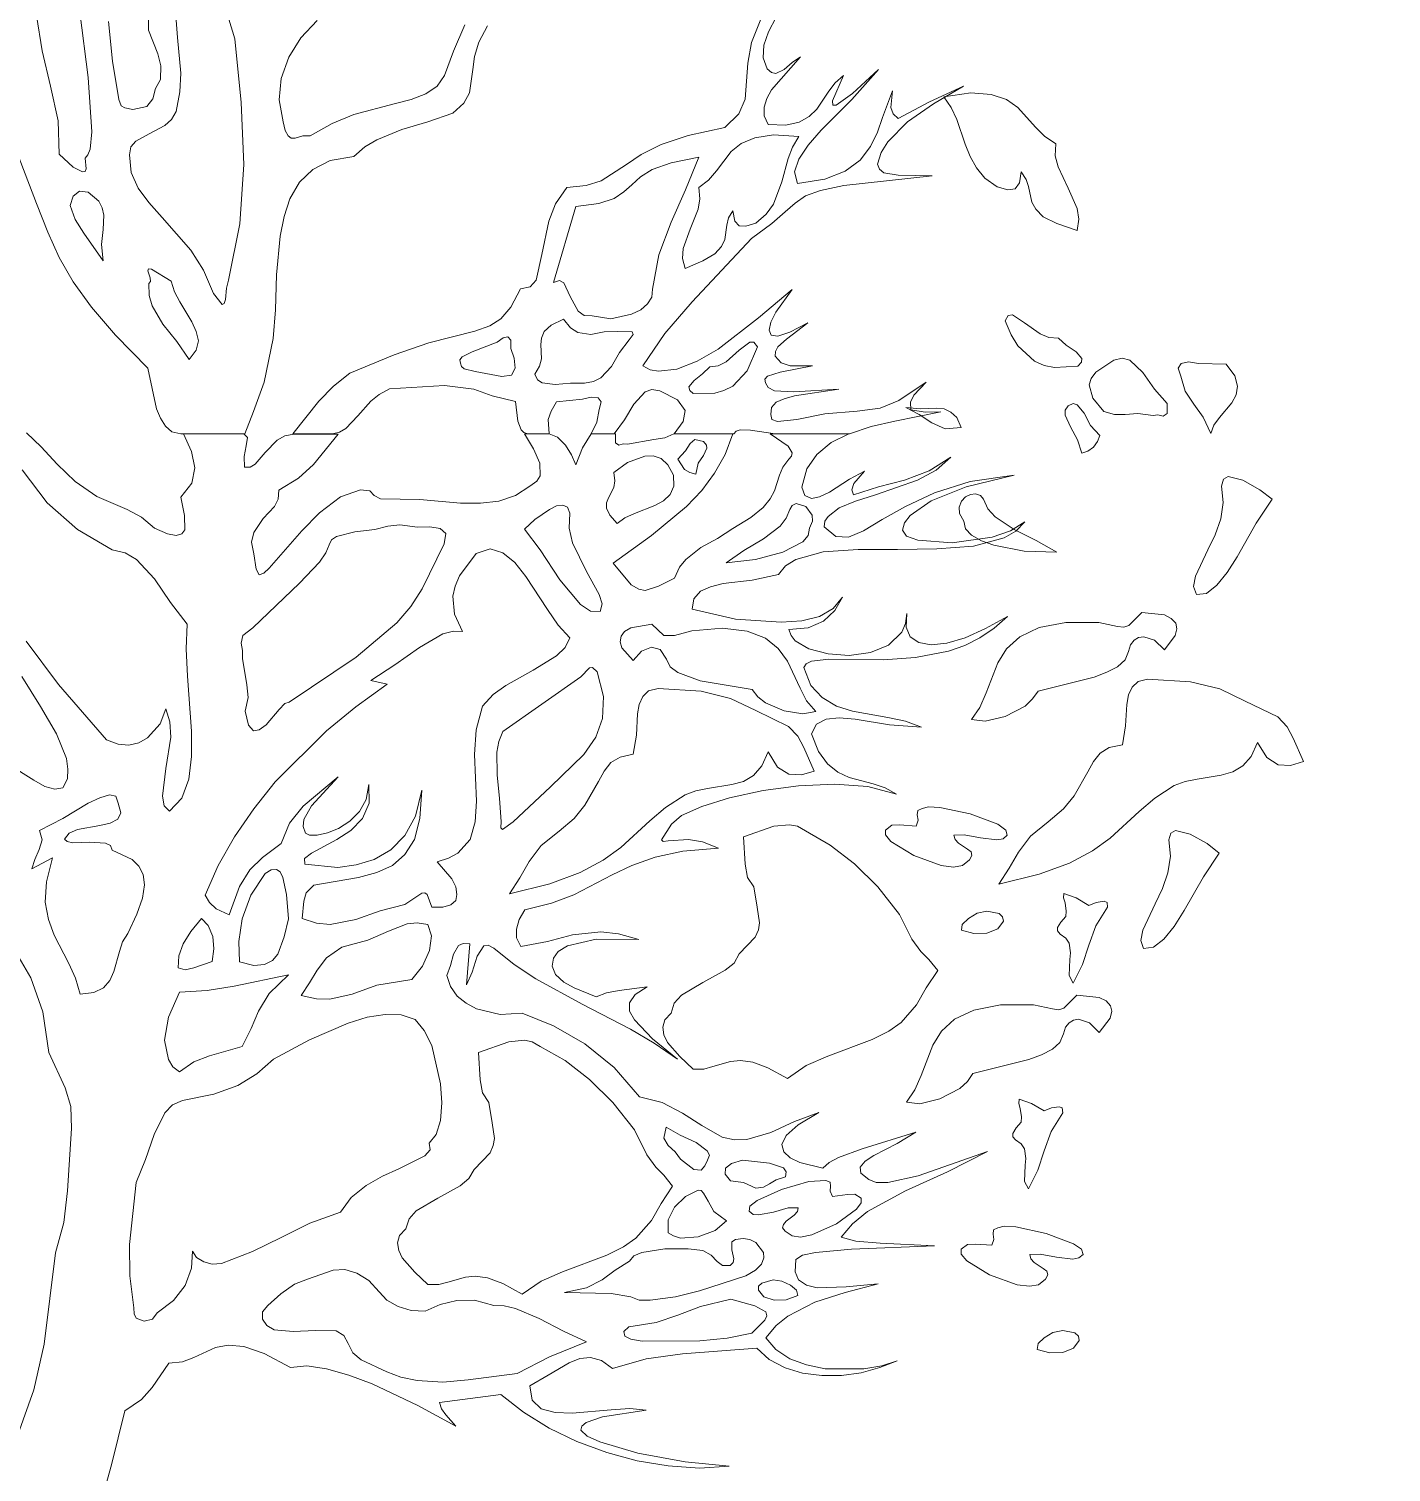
# Model space of a CAD drawing. Header units: inches. Extents: x -340059099 to 1458168, y 1119167 to 1294232938.
# Drawn here: x 469070.2 to 469243, y 2616944 to 2617127.1 of the extents above; entities that cross this region are included whole.
import ezdxf

# ---------------------------------------------------------------- set-up
doc = ezdxf.new("R2010")
doc.units = ezdxf.units.IN
doc.header["$MEASUREMENT"] = 0
doc.layers.add('Text', color=7, linetype='Continuous')
doc.layers.add('TREE', color=3, linetype='Continuous', lineweight=15)

# ---------------------------------------------------------------- blocks, each defined once
blk = doc.blocks.new('tree2')
at = {"layer": 'TREE'}
for points in [[(5207.9229, 5947.7084), (5207.9396, 5947.714), (5207.958, 5947.7183), (5207.9935, 5947.7254), (5207.9814, 5947.7251), (5207.9704, 5947.7269), (5207.9701, 5947.7328), (5207.9725, 5947.7383), (5207.9821, 5947.7485), (5207.9611, 5947.7343), (5207.9467, 5947.7282), (5207.9288, 5947.726), (5207.9039, 5947.7238), (5207.8823, 5947.7195), (5207.8672, 5947.718), (5207.8629, 5947.7195), (5207.862, 5947.7235), (5207.8626, 5947.7288), (5207.8663, 5947.7328), (5207.8724, 5947.7355), (5207.8805, 5947.7377), (5207.9146, 5947.7429), (5207.8798, 5947.7408), (5207.865, 5947.7417), (5207.8601, 5947.7442), (5207.858, 5947.7479), (5207.8574, 5947.7506), (5207.8595, 5947.7531), (5207.8694, 5947.7562), (5207.8943, 5947.7611), (5207.8771, 5947.7611), (5207.87, 5947.7633), (5207.8654, 5947.7685), (5207.8657, 5947.7722), (5207.8675, 5947.7756), (5207.8743, 5947.7817), (5207.8906, 5947.7941), (5207.8768, 5947.787), (5207.8675, 5947.7839), (5207.8623, 5947.7848), (5207.8607, 5947.7885), (5207.862, 5947.7947), (5207.866, 5947.8024), (5207.8786, 5947.8199), (5207.8527, 5947.7981), (5207.8213, 5947.774), (5207.8053, 5947.7645), (5207.7896, 5947.7583), (5207.7754, 5947.7568), (5207.769, 5947.758), (5207.7631, 5947.7611), (5207.7801, 5947.7861), (5207.8013, 5947.8104), (5207.8472, 5947.8593), (5207.8629, 5947.871), (5207.8731, 5947.88), (5207.8808, 5947.8867), (5207.8888, 5947.8923), (5207.9005, 5947.8966), (5207.9186, 5947.9003), (5207.9867, 5947.9077), (5207.9605, 5947.9083), (5207.9494, 5947.9101), (5207.946, 5947.9129), (5207.9445, 5947.9169), (5207.9473, 5947.9259), (5207.9525, 5947.9342), (5207.9676, 5947.9496), (5207.9879, 5947.9634), (5208.011, 5947.977), (5207.9848, 5947.965), (5207.9605, 5947.952), (5207.9565, 5947.9557), (5207.9547, 5947.9606), (5207.9562, 5947.9736), (5207.9485, 5947.953), (5207.9445, 5947.9416), (5207.939, 5947.9305), (5207.931, 5947.92), (5207.9196, 5947.9114), (5207.9039, 5947.9052), (5207.8826, 5947.9018), (5207.8805, 5947.9108), (5207.8838, 5947.9206), (5207.8909, 5947.9314), (5207.9011, 5947.9431), (5207.9248, 5947.9668), (5207.9454, 5947.9899), (5207.9251, 5947.9714), (5207.9125, 5947.9625), (5207.91, 5947.9625), (5207.9097, 5947.9659), (5207.9183, 5947.9853), (5207.9119, 5947.9797), (5207.9069, 5947.9733), (5207.8977, 5947.9594), (5207.8918, 5947.9536), (5207.8841, 5947.9493), (5207.8737, 5947.9471), (5207.8601, 5947.9474), (5207.857, 5947.9542), (5207.857, 5947.961), (5207.8589, 5947.9677), (5207.8626, 5947.9742), (5207.8851, 5947.9998), (5207.8786, 5947.9954), (5207.8724, 5947.9899), (5207.866, 5947.9868), (5207.8626, 5947.9877), (5207.8592, 5947.9905), (5207.8561, 5947.9991), (5207.8567, 5948.0087), (5207.8604, 5948.0192), (5207.8663, 5948.0305)], [(5207.2726, 5947.9443), (5207.2948, 5947.8864), (5207.3034, 5947.8643), (5207.3123, 5947.8446), (5207.3231, 5947.8258), (5207.3372, 5947.8064), (5207.3557, 5947.7848), (5207.3807, 5947.7593), (5207.3874, 5947.7278), (5207.3905, 5947.7205), (5207.3945, 5947.7143), (5207.3994, 5947.71), (5207.4062, 5947.7084), (5207.4558, 5947.7084), (5207.4623, 5947.7257), (5207.4706, 5947.7485), (5207.4777, 5947.782), (5207.4795, 5947.8042), (5207.4801, 5947.8313), (5207.4829, 5947.8612), (5207.486, 5947.8763), (5207.4906, 5947.8901), (5207.498, 5947.9028), (5207.5082, 5947.9126), (5207.5217, 5947.9197), (5207.5399, 5947.9228), (5207.5485, 5947.9302), (5207.5577, 5947.9357), (5207.5771, 5947.9437), (5207.5971, 5947.9496), (5207.6165, 5947.9563), (5207.6249, 5947.964), (5207.6292, 5947.972), (5207.6319, 5947.9899), (5207.6332, 5948.0001), (5207.6366, 5948.0111), (5207.6433, 5948.0238)], [(5207.8543, 5948.029), (5207.8472, 5948.0108), (5207.8444, 5947.9948), (5207.8423, 5947.9671), (5207.8373, 5947.9557), (5207.8266, 5947.9453), (5207.7982, 5947.9391), (5207.7773, 5947.932), (5207.7619, 5947.9243), (5207.7505, 5947.9166), (5207.7311, 5947.904), (5207.7194, 5947.9003), (5207.7046, 5947.8988), (5207.6957, 5947.8861), (5207.6905, 5947.8729), (5207.6852, 5947.847), (5207.6809, 5947.8273), (5207.6763, 5947.8221), (5207.6686, 5947.8205), (5207.6612, 5947.8064), (5207.6535, 5947.7974), (5207.6449, 5947.7919), (5207.6335, 5947.7879), (5207.5978, 5947.7787), (5207.571, 5947.7694), (5207.5368, 5947.7553), (5207.5242, 5947.7454), (5207.5128, 5947.7337), (5207.4928, 5947.7084), (5207.5235, 5947.7084), (5207.5288, 5947.7097), (5207.5337, 5947.7125), (5207.5429, 5947.7223), (5207.5531, 5947.7337), (5207.5596, 5947.7389), (5207.5676, 5947.7433), (5207.6101, 5947.7457), (5207.6326, 5947.7429), (5207.6467, 5947.7377), (5207.6649, 5947.7334), (5207.6667, 5947.7183), (5207.6692, 5947.7115), (5207.6714, 5947.7094), (5207.6744, 5947.7084), (5207.6908, 5947.7084), (5207.6901, 5947.7195), (5207.6923, 5947.726), (5207.6966, 5947.7331), (5207.7166, 5947.7352), (5207.7234, 5947.7368), (5207.7286, 5947.7362), (5207.7311, 5947.7331), (5207.7296, 5947.7272), (5207.7277, 5947.7174), (5207.7234, 5947.7084), (5207.741, 5947.7084), (5207.749, 5947.7192), (5207.7563, 5947.7315), (5207.765, 5947.7408), (5207.7702, 5947.7426), (5207.7764, 5947.7417), (5207.7899, 5947.7346), (5207.7958, 5947.7266), (5207.7945, 5947.718), (5207.7875, 5947.7084), (5207.8336, 5947.7084), (5207.8352, 5947.7106), (5207.8383, 5947.7115), (5207.8463, 5947.7112), (5207.8654, 5947.7084), (5207.9229, 5947.7084)], [(5207.3905, 5947.9822), (5207.3868, 5947.9754), (5207.3847, 5947.9674), (5207.38, 5947.9613), (5207.3693, 5947.9591), (5207.3631, 5947.9603), (5207.3603, 5947.9619), (5207.3585, 5947.9668), (5207.3536, 5947.9964), (5207.3505, 5948.0272)], [(5207.3816, 5948.1029), (5207.3813, 5948.0204), (5207.3884, 5948.0022), (5207.3908, 5947.9927), (5207.3905, 5947.9822)], [(5207.4854, 5947.9496), (5207.4823, 5947.9665), (5207.4838, 5947.9831), (5207.4897, 5947.9995), (5207.4989, 5948.0145), (5207.5115, 5948.0278)], [(5207.6258, 5948.0244), (5207.6169, 5948.0041), (5207.6101, 5947.9853), (5207.6042, 5947.977), (5207.5956, 5947.9711), (5207.5842, 5947.9668), (5207.571, 5947.9634), (5207.5399, 5947.9551), (5207.5232, 5947.9483), (5207.5063, 5947.9388), (5207.5005, 5947.9388), (5207.4946, 5947.9369), (5207.4915, 5947.9369), (5207.4891, 5947.9388), (5207.4869, 5947.9428), (5207.4854, 5947.9496)], [(5207.3123, 5947.9246), (5207.3114, 5947.9502), (5207.3055, 5947.977), (5207.2991, 5948.0044), (5207.2948, 5948.0318)], [(5207.3283, 5948.0342), (5207.3348, 5947.9837), (5207.3376, 5947.9419), (5207.3363, 5947.9283), (5207.3345, 5947.924), (5207.3323, 5947.9215), (5207.3332, 5947.9132), (5207.3323, 5947.9111), (5207.3302, 5947.9108), (5207.3231, 5947.9145), (5207.3123, 5947.9246)], [(5207.3665, 5947.924), (5207.3677, 5947.9302), (5207.3714, 5947.9345), (5207.3819, 5947.9403), (5207.3939, 5947.9468), (5207.3991, 5947.9514), (5207.4028, 5947.9576), (5207.4056, 5947.9727), (5207.4062, 5947.9871), (5207.4038, 5948.0148), (5207.4028, 5948.0281)], [(5207.4386, 5948.0444), (5207.4481, 5948.0136), (5207.453, 5947.9646), (5207.4549, 5947.9166), (5207.4518, 5947.8707), (5207.4432, 5947.8273), (5207.4416, 5947.8211), (5207.4407, 5947.8122), (5207.4398, 5947.8091), (5207.4383, 5947.8085), (5207.4315, 5947.8168), (5207.4238, 5947.835), (5207.4139, 5947.8504), (5207.3918, 5947.8757), (5207.3816, 5947.8871), (5207.3733, 5947.8984), (5207.368, 5947.9105), (5207.3665, 5947.924)], [(5208.0988, 5947.8657), (5208.0831, 5947.871), (5208.0726, 5947.8762), (5208.0668, 5947.882), (5208.0637, 5947.8876), (5208.0613, 5947.8996), (5208.0594, 5947.9051), (5208.0554, 5947.911), (5208.0542, 5947.9024), (5208.0508, 5947.8977), (5208.0452, 5947.8971), (5208.0369, 5947.8993), (5208.0274, 5947.9061), (5208.0209, 5947.9141), (5208.016, 5947.9227), (5208.0123, 5947.9322), (5208.0058, 5947.9513), (5208.0015, 5947.9606), (5207.9957, 5947.9689), (5208.0166, 5947.972), (5208.0323, 5947.9707), (5208.0443, 5947.9667), (5208.0529, 5947.9606), (5208.0665, 5947.9455), (5208.0736, 5947.9384), (5208.0822, 5947.9325), (5208.0819, 5947.9233), (5208.084, 5947.9147), (5208.0917, 5947.8984), (5208.0988, 5947.8827), (5208.1001, 5947.8743), (5208.0988, 5947.8657)], [(5207.7958, 5947.8362), (5207.7939, 5947.8439), (5207.7945, 5947.8516), (5207.7998, 5947.8667), (5207.8059, 5947.8821), (5207.8072, 5947.8901), (5207.8065, 5947.8988), (5207.8139, 5947.9046), (5207.8201, 5947.9117), (5207.8315, 5947.9265), (5207.8392, 5947.9329), (5207.8497, 5947.9372), (5207.8641, 5947.9394), (5207.8838, 5947.9382), (5207.8789, 5947.9299), (5207.8755, 5947.9212), (5207.8706, 5947.9031), (5207.8641, 5947.8858), (5207.8586, 5947.8781), (5207.8506, 5947.8713), (5207.8429, 5947.8689), (5207.8376, 5947.8692), (5207.8343, 5947.8729), (5207.8327, 5947.8809), (5207.8293, 5947.8754), (5207.8281, 5947.8698), (5207.8266, 5947.8587), (5207.8241, 5947.8532), (5207.8189, 5947.8476), (5207.8096, 5947.8421), (5207.7958, 5947.8362)], [(5207.8065, 5947.9222), (5207.7961, 5947.8969), (5207.785, 5947.872), (5207.7757, 5947.8467), (5207.7708, 5947.8202), (5207.7702, 5947.8141), (5207.7668, 5947.8088), (5207.7616, 5947.8042), (5207.7545, 5947.8008), (5207.7385, 5947.7974), (5207.724, 5947.7996), (5207.7179, 5947.7999), (5207.7132, 5947.8033), (5207.7071, 5947.8147), (5207.7021, 5947.8252), (5207.6988, 5947.827), (5207.6942, 5947.8255), (5207.7114, 5947.884), (5207.7292, 5947.8864), (5207.741, 5947.8904), (5207.7486, 5947.8954), (5207.7548, 5947.9009), (5207.7613, 5947.9071), (5207.7705, 5947.9126), (5207.785, 5947.9178), (5207.8065, 5947.9222)], [(5207.3462, 5947.8421), (5207.3314, 5947.8636), (5207.3246, 5947.8741), (5207.3209, 5947.8849), (5207.3231, 5947.892), (5207.328, 5947.896), (5207.3348, 5947.8951), (5207.3428, 5947.8883), (5207.3456, 5947.8831), (5207.3468, 5947.8775), (5207.3462, 5947.8664), (5207.345, 5947.8547), (5207.3462, 5947.8421)], [(5207.4127, 5947.766), (5207.4031, 5947.7799), (5207.3924, 5947.7931), (5207.3841, 5947.8073), (5207.3819, 5947.8153), (5207.3816, 5947.8245), (5207.3828, 5947.8261), (5207.3825, 5947.8289), (5207.3807, 5947.8344), (5207.3813, 5947.8359), (5207.3837, 5947.8356), (5207.3988, 5947.8264), (5207.4013, 5947.8181), (5207.4056, 5947.8104), (5207.4149, 5947.795), (5207.4182, 5947.7876), (5207.4198, 5947.7802), (5207.4182, 5947.7731), (5207.4127, 5947.766)], [(5208.0994, 5947.7607), (5208.0813, 5947.7598), (5208.0733, 5947.7613), (5208.0659, 5947.7647), (5208.0529, 5947.7764), (5208.0477, 5947.785), (5208.0431, 5947.7958), (5208.0455, 5947.7998), (5208.0489, 5947.8004), (5208.0582, 5947.7943), (5208.0702, 5947.7857), (5208.077, 5947.7829), (5208.0844, 5947.7823), (5208.0902, 5947.777), (5208.0979, 5947.7718), (5208.1025, 5947.7666), (5208.1022, 5947.7638), (5208.0994, 5947.7607)], [(5207.7434, 5947.7876), (5207.7551, 5947.7873), (5207.7557, 5947.7851), (5207.7526, 5947.7811), (5207.7453, 5947.7713), (5207.7391, 5947.7605), (5207.7308, 5947.7516), (5207.7252, 5947.7488), (5207.7182, 5947.7476), (5207.7074, 5947.7476), (5207.6954, 5947.7466), (5207.6855, 5947.7479), (5207.6818, 5947.7503), (5207.6797, 5947.7546), (5207.6834, 5947.7608), (5207.6849, 5947.7663), (5207.6843, 5947.7774), (5207.6849, 5947.7824), (5207.6871, 5947.7876), (5207.6923, 5947.7925), (5207.7018, 5947.7971), (5207.7074, 5947.7904), (5207.7129, 5947.7867), (5207.7231, 5947.7851), (5207.7333, 5947.7873), (5207.7434, 5947.7876)], [(5207.6507, 5947.7793), (5207.6553, 5947.7827), (5207.659, 5947.7833), (5207.6612, 5947.7808), (5207.6612, 5947.7743), (5207.6637, 5947.767), (5207.6646, 5947.7593), (5207.6618, 5947.7537), (5207.6544, 5947.7528), (5207.6338, 5947.7565), (5207.6252, 5947.7586), (5207.623, 5947.7605), (5207.6224, 5947.763), (5207.6218, 5947.7657), (5207.6236, 5947.7679), (5207.6313, 5947.7719), (5207.6507, 5947.7793)], [(5207.8022, 5947.7396), (5207.7995, 5947.742), (5207.7988, 5947.7448), (5207.8028, 5947.7497), (5207.8093, 5947.7549), (5207.8149, 5947.7602), (5207.8213, 5947.7611), (5207.8275, 5947.7642), (5207.8376, 5947.7731), (5207.846, 5947.7793), (5207.849, 5947.7793), (5207.8518, 5947.7756), (5207.8438, 5947.7571), (5207.8327, 5947.7454), (5207.8259, 5947.742), (5207.8189, 5947.7399), (5207.8022, 5947.7396)], [(5208.1576, 5947.7225), (5208.1456, 5947.7241), (5208.1358, 5947.7235), (5208.1275, 5947.7235), (5208.1195, 5947.7256), (5208.1108, 5947.7361), (5208.1081, 5947.7462), (5208.1096, 5947.7512), (5208.1133, 5947.7561), (5208.1272, 5947.7653), (5208.1336, 5947.7669), (5208.1395, 5947.7653), (5208.1496, 5947.7558), (5208.1586, 5947.7429), (5208.1684, 5947.7318), (5208.1684, 5947.7241), (5208.1653, 5947.7222), (5208.161, 5947.7231), (5208.1576, 5947.7225)], [(5208.1789, 5947.753), (5208.1767, 5947.7592), (5208.1792, 5947.7629), (5208.1847, 5947.7641), (5208.1924, 5947.7629), (5208.214, 5947.7623), (5208.2205, 5947.7533), (5208.2226, 5947.7453), (5208.2217, 5947.7385), (5208.2183, 5947.7324), (5208.2087, 5947.721), (5208.2044, 5947.7151), (5208.202, 5947.7087), (5208.1961, 5947.7213), (5208.189, 5947.7315), (5208.1823, 5947.7413), (5208.1789, 5947.753)], [(5208.0917, 5947.7302), (5208.0957, 5947.7318), (5208.0988, 5947.7308), (5208.1041, 5947.7244), (5208.109, 5947.7148), (5208.1164, 5947.7071), (5208.1145, 5947.7025), (5208.1114, 5947.6982), (5208.1071, 5947.6951), (5208.1025, 5947.6936), (5208.0991, 5947.7038), (5208.0936, 5947.7139), (5208.0896, 5947.7228), (5208.0896, 5947.7268), (5208.0917, 5947.7302)], [(5207.9664, 5947.7287), (5207.9778, 5947.7278), (5207.9901, 5947.7284), (5207.996, 5947.7278), (5208.0012, 5947.7253), (5208.0058, 5947.721), (5208.0092, 5947.7133), (5207.9969, 5947.7124), (5207.9864, 5947.717), (5207.9766, 5947.7235), (5207.9664, 5947.7287)], [(5207.3422, 5946.8739), (5207.3526, 5946.9118), (5207.3631, 5946.9534), (5207.376, 5946.9623), (5207.3841, 5946.9716), (5207.397, 5946.9903), (5207.4075, 5946.9913), (5207.4164, 5946.9947), (5207.433, 5947.0023), (5207.4429, 5947.0042), (5207.4549, 5947.0033), (5207.4706, 5946.9977), (5207.4909, 5946.987), (5207.5035, 5946.9882), (5207.5189, 5946.986), (5207.5362, 5946.9811), (5207.554, 5946.9743), (5207.5894, 5946.9577), (5207.6187, 5946.9417), (5207.611, 5946.9503), (5207.6076, 5946.9549), (5207.6061, 5946.9599), (5207.6535, 5946.966), (5207.6711, 5946.9525), (5207.6908, 5946.9401), (5207.7123, 5946.9297), (5207.7354, 5946.9214), (5207.7588, 5946.9149), (5207.7828, 5946.9109), (5207.8069, 5946.9093), (5207.8299, 5946.9106), (5207.7958, 5946.914), (5207.7594, 5946.9208), (5207.7299, 5946.9294), (5207.7203, 5946.934), (5207.7154, 5946.9386), (5207.716, 5946.9417), (5207.7194, 5946.9445), (5207.732, 5946.9488), (5207.7659, 5946.954), (5207.7533, 5946.9552), (5207.7388, 5946.9543), (5207.7086, 5946.9518), (5207.6954, 5946.9522), (5207.6846, 5946.9549), (5207.6778, 5946.9617), (5207.676, 5946.9728), (5207.6901, 5946.9811), (5207.7062, 5946.9907), (5207.7145, 5946.994), (5207.7228, 5946.9947), (5207.7314, 5946.9925), (5207.7397, 5946.9863), (5207.7659, 5946.9937), (5207.7939, 5946.9974), (5207.8512, 5947.002), (5207.8607, 5946.9931), (5207.8731, 5946.9866), (5207.8866, 5946.9826), (5207.9014, 5946.9808), (5207.9168, 5946.9808), (5207.9319, 5946.9829), (5207.9463, 5946.987), (5207.9596, 5946.9922), (5207.9479, 5946.9882), (5207.934, 5946.986), (5207.9042, 5946.986), (5207.8897, 5946.9891), (5207.8768, 5946.9937), (5207.866, 5947.0008), (5207.8583, 5947.01), (5207.8663, 5947.0193), (5207.8752, 5947.0267), (5207.8962, 5947.0375), (5207.9196, 5947.0448), (5207.9451, 5947.0516), (5207.9202, 5947.0492), (5207.898, 5947.0485), (5207.8897, 5947.0507), (5207.8835, 5947.0547), (5207.8808, 5947.0609), (5207.8814, 5947.0704), (5207.8866, 5947.0738), (5207.8965, 5947.0759), (5207.9245, 5947.0784), (5207.9885, 5947.0809), (5207.9467, 5947.083), (5207.9279, 5947.0846), (5207.9165, 5947.0877), (5207.9251, 5947.0981), (5207.9368, 5947.1074), (5207.9661, 5947.1234), (5207.9987, 5947.1382), (5208.0295, 5947.1539), (5207.9759, 5947.1351), (5207.9525, 5947.1298), (5207.9436, 5947.1298), (5207.9377, 5947.1323), (5207.9316, 5947.1372), (5207.931, 5947.1418), (5207.935, 5947.1465), (5207.9417, 5947.1508), (5207.9596, 5947.16), (5207.9741, 5947.1689), (5207.9328, 5947.156), (5207.9143, 5947.1492), (5207.9072, 5947.1455), (5207.9023, 5947.1409), (5207.8845, 5947.1455), (5207.8771, 5947.1489), (5207.8721, 5947.1535), (5207.8706, 5947.1594), (5207.874, 5947.1662), (5207.8832, 5947.1745), (5207.8992, 5947.184), (5207.8805, 5947.177), (5207.862, 5947.1686), (5207.8435, 5947.1631), (5207.834, 5947.1628), (5207.8244, 5947.1649), (5207.8087, 5947.1739), (5207.7939, 5947.1834), (5207.7782, 5947.1917), (5207.7607, 5947.196), (5207.741, 5947.2188), (5207.7185, 5947.237), (5207.6942, 5947.2509), (5207.6701, 5947.2607), (5207.6529, 5947.2598), (5207.6347, 5947.2641), (5207.6267, 5947.2684), (5207.6199, 5947.274), (5207.6147, 5947.2813), (5207.6119, 5947.29), (5207.6147, 5947.2977), (5207.6169, 5947.3063), (5207.6209, 5947.3131), (5207.6243, 5947.3146), (5207.6295, 5947.3143), (5207.627, 5947.2826), (5207.6313, 5947.2924), (5207.6353, 5947.3047), (5207.6403, 5947.3127), (5207.6436, 5947.3134), (5207.648, 5947.3109), (5207.6637, 5947.2983), (5207.6806, 5947.2872), (5207.7163, 5947.2678), (5207.7536, 5947.2484), (5207.7721, 5947.2376), (5207.7899, 5947.2253), (5207.7708, 5947.241), (5207.7567, 5947.2555), (5207.753, 5947.2622), (5207.753, 5947.2687), (5207.7573, 5947.2752), (5207.7665, 5947.281), (5207.745, 5947.2783), (5207.7351, 5947.2764), (5207.7271, 5947.2733), (5207.7102, 5947.2804), (5207.7021, 5947.2847), (5207.6957, 5947.2906), (5207.6932, 5947.2971), (5207.6942, 5947.3032), (5207.6978, 5947.3084), (5207.7049, 5947.3127), (5207.7271, 5947.318), (5207.76, 5947.3177), (5207.7443, 5947.322), (5207.7308, 5947.3235), (5207.7089, 5947.3214), (5207.6895, 5947.3161), (5207.6689, 5947.3124), (5207.6655, 5947.3189), (5207.6655, 5947.3257), (5207.6677, 5947.3331), (5207.672, 5947.3405), (5207.6926, 5947.3457), (5207.7099, 5947.3522), (5207.7394, 5947.3676), (5207.7548, 5947.375), (5207.7727, 5947.3814), (5207.7942, 5947.386), (5207.8216, 5947.3882), (5207.8093, 5947.3931), (5207.7985, 5947.395), (5207.7828, 5947.394), (5207.7788, 5947.3934), (5207.7776, 5947.3947), (5207.7853, 5947.4067), (5207.793, 5947.4135), (5207.8087, 5947.4205), (5207.8303, 5947.4273), (5207.8561, 5947.4328), (5207.8835, 5947.4365), (5207.9112, 5947.4378), (5207.9371, 5947.4359), (5207.9593, 5947.4301), (5207.9504, 5947.435), (5207.9411, 5947.4381), (5207.9226, 5947.443), (5207.914, 5947.447), (5207.906, 5947.4535), (5207.8989, 5947.463), (5207.8934, 5947.4766), (5207.8974, 5947.484), (5207.9048, 5947.488), (5207.9149, 5947.4889), (5207.9273, 5947.488), (5207.9537, 5947.4837), (5207.9784, 5947.4818), (5207.9661, 5947.4864), (5207.9525, 5947.4892), (5207.9251, 5947.4941), (5207.9128, 5947.4981), (5207.9017, 5947.5046), (5207.8931, 5947.5141), (5207.8875, 5947.528), (5207.8894, 5947.5308), (5207.8934, 5947.5329), (5207.9069, 5947.5342), (5207.9488, 5947.5339), (5207.9738, 5947.5357), (5207.9993, 5947.5406), (5208.0119, 5947.5449), (5208.0236, 5947.5508), (5208.0347, 5947.5582), (5208.0449, 5947.5674), (5208.0279, 5947.5579), (5208.0122, 5947.5508), (5207.9981, 5947.5468), (5207.9861, 5947.5455), (5207.9765, 5947.5471), (5207.9698, 5947.5517), (5207.9667, 5947.5591), (5207.9673, 5947.5696), (5207.9661, 5947.5619), (5207.9633, 5947.5551), (5207.9531, 5947.5452), (5207.939, 5947.5394), (5207.9226, 5947.5372), (5207.9063, 5947.5385), (5207.8915, 5947.5422), (5207.8808, 5947.5486), (5207.8777, 5947.5526), (5207.8761, 5947.5573), (5207.8909, 5947.5585), (5207.9029, 5947.5637), (5207.9115, 5947.572), (5207.9174, 5947.5822), (5207.9103, 5947.5736), (5207.8998, 5947.5674), (5207.886, 5947.564), (5207.87, 5947.5628), (5207.8349, 5947.5653), (5207.8013, 5947.573), (5207.8025, 5947.581), (5207.8078, 5947.5868), (5207.8155, 5947.5902), (5207.8253, 5947.5927), (5207.8478, 5947.5954), (5207.8681, 5947.5998), (5207.8734, 5947.6065), (5207.8814, 5947.6114), (5207.9026, 5947.6173), (5207.9297, 5947.6191), (5207.9599, 5947.6191), (5207.9904, 5947.6195), (5208.0187, 5947.6216), (5208.0424, 5947.6281), (5208.0514, 5947.6333), (5208.0584, 5947.6404), (5208.0474, 5947.6336), (5208.0332, 5947.6287), (5208.0021, 5947.6241), (5207.9756, 5947.6262), (5207.967, 5947.6293), (5207.9639, 5947.6339), (5207.9654, 5947.6398), (5207.9698, 5947.6453), (5207.9861, 5947.6567), (5208.0129, 5947.6675), (5208.0501, 5947.6764), (5208.0162, 5947.6715), (5207.9885, 5947.6629), (5207.9661, 5947.6524), (5207.9482, 5947.6422), (5207.9337, 5947.6336), (5207.922, 5947.6287), (5207.9122, 5947.629), (5207.9032, 5947.6367), (5207.9039, 5947.641), (5207.9063, 5947.6447), (5207.9149, 5947.6512), (5207.9276, 5947.6564), (5207.943, 5947.6613), (5207.9753, 5947.6727), (5207.9898, 5947.6804), (5208.0012, 5947.6903), (5207.9845, 5947.6798), (5207.9654, 5947.6727), (5207.9454, 5947.6675), (5207.926, 5947.6613), (5207.9248, 5947.6653), (5207.9263, 5947.67), (5207.9346, 5947.6795), (5207.9229, 5947.6733), (5207.9075, 5947.6635), (5207.8998, 5947.6598), (5207.8934, 5947.6586), (5207.8885, 5947.6607), (5207.886, 5947.6672), (5207.89, 5947.6813), (5207.8977, 5947.6924), (5207.9088, 5947.7017), (5207.9223, 5947.7084), (5207.8617, 5947.7084), (5207.8755, 5947.6989), (5207.8786, 5947.6937), (5207.878, 5947.6912), (5207.8761, 5947.689), (5207.8715, 5947.6826), (5207.8687, 5947.6764), (5207.865, 5947.6644), (5207.8617, 5947.6582), (5207.8561, 5947.6515), (5207.8466, 5947.6438), (5207.8327, 5947.6352), (5207.821, 5947.6275), (5207.8081, 5947.6207), (5207.7964, 5947.6114), (5207.7915, 5947.6053), (5207.7878, 5947.597), (5207.7754, 5947.5908), (5207.765, 5947.5874), (5207.76, 5947.5883), (5207.7542, 5947.5917), (5207.7403, 5947.6084), (5207.7699, 5947.6299), (5207.797, 5947.6524), (5207.8087, 5947.6647), (5207.8185, 5947.678), (5207.8269, 5947.6924), (5207.8327, 5947.7084), (5207.7871, 5947.7084), (5207.7801, 5947.7054), (5207.7717, 5947.7041), (5207.7514, 5947.7004), (5207.748, 5947.7007), (5207.7446, 5947.6998), (5207.7422, 5947.7014), (5207.7422, 5947.7084), (5207.7234, 5947.7084), (5207.7166, 5947.6977), (5207.7114, 5947.6844), (5207.708, 5947.6921), (5207.7034, 5947.6998), (5207.6972, 5947.706), (5207.6908, 5947.7084), (5207.6717, 5947.7084), (5207.6787, 5947.6968), (5207.6837, 5947.6857), (5207.684, 5947.6761), (5207.6812, 5947.6718), (5207.676, 5947.6681), (5207.6649, 5947.6607), (5207.652, 5947.6564), (5207.6378, 5947.6549), (5207.6224, 5947.6549), (5207.591, 5947.6576), (5207.5605, 5947.6582), (5207.5556, 5947.6607), (5207.5522, 5947.6644), (5207.5451, 5947.6653), (5207.5297, 5947.6598), (5207.5134, 5947.6475), (5207.4998, 5947.6336), (5207.4746, 5947.6047), (5207.4703, 5947.6007), (5207.4669, 5947.5994), (5207.4644, 5947.6038), (5207.4626, 5947.6158), (5207.461, 5947.6247), (5207.4626, 5947.6321), (5207.47, 5947.6429), (5207.4786, 5947.6524), (5207.4814, 5947.6579), (5207.482, 5947.665), (5207.4971, 5947.6743), (5207.5088, 5947.6847), (5207.5279, 5947.7081), (5207.4937, 5947.7081), (5207.4866, 5947.7069), (5207.4807, 5947.7035), (5207.4715, 5947.694), (5207.4638, 5947.685), (5207.4598, 5947.6826), (5207.4555, 5947.6826), (5207.4552, 5947.6909), (5207.4567, 5947.6992), (5207.4577, 5947.7057), (5207.4552, 5947.7081), (5207.4084, 5947.7084), (5207.4145, 5947.6949), (5207.417, 5947.6823), (5207.4149, 5947.6703), (5207.4062, 5947.6595), (5207.409, 5947.6453), (5207.4093, 5947.6342), (5207.4071, 5947.6312), (5207.4028, 5947.6299), (5207.3961, 5947.6312), (5207.3859, 5947.6355), (5207.376, 5947.6441), (5207.3647, 5947.6499), (5207.3413, 5947.6601), (5207.3246, 5947.6715), (5207.3108, 5947.685), (5207.2985, 5947.6983), (5207.2871, 5947.7091)], [(5207.2837, 5947.6807), (5207.3031, 5947.6552), (5207.3265, 5947.6345), (5207.3533, 5947.6188), (5207.3634, 5947.6164), (5207.372, 5947.6114), (5207.3859, 5947.5964), (5207.3982, 5947.5782), (5207.4112, 5947.5613), (5207.4105, 5947.5422), (5207.4115, 5947.5212), (5207.4145, 5947.4787), (5207.4145, 5947.459), (5207.4124, 5947.4415), (5207.4071, 5947.427), (5207.3976, 5947.4168), (5207.3933, 5947.4211), (5207.3921, 5947.4285), (5207.3948, 5947.4498), (5207.3985, 5947.4741), (5207.3979, 5947.4858), (5207.3948, 5947.496), (5207.3902, 5947.4843), (5207.3804, 5947.4735), (5207.3739, 5947.4698), (5207.3662, 5947.4679), (5207.3579, 5947.4686), (5207.3489, 5947.4719), (5207.3117, 5947.5148), (5207.2867, 5947.5483)], [(5207.2834, 5947.5209), (5207.2978, 5947.4978), (5207.3101, 5947.4766), (5207.3179, 5947.4575), (5207.3191, 5947.4492), (5207.3188, 5947.4418), (5207.3151, 5947.435), (5207.3089, 5947.4338), (5207.3012, 5947.4359), (5207.2926, 5947.4409), (5207.2735, 5947.4529)], [(5207.2797, 5947.3066), (5207.2904, 5947.2881), (5207.2997, 5947.2619), (5207.3043, 5947.2305), (5207.3169, 5947.2031), (5207.3212, 5947.1886), (5207.3219, 5947.1717), (5207.3188, 5947.1234), (5207.316, 5947.099), (5207.3095, 5947.0756), (5207.3006, 5947.0051), (5207.2926, 5946.9697), (5207.2803, 5946.9349)], [(5207.8102, 5947.7026), (5207.8124, 5947.6998), (5207.8127, 5947.6974), (5207.8102, 5947.6918), (5207.8059, 5947.6857), (5207.8041, 5947.6773), (5207.7995, 5947.6786), (5207.7955, 5947.681), (5207.7902, 5947.689), (5207.7961, 5947.6952), (5207.7998, 5947.7011), (5207.8035, 5947.7041), (5207.8102, 5947.7026)], [(5207.7868, 5947.6764), (5207.7871, 5947.6681), (5207.7844, 5947.6616), (5207.7791, 5947.6567), (5207.7724, 5947.653), (5207.7567, 5947.6469), (5207.7493, 5947.6435), (5207.7434, 5947.6392), (5207.7376, 5947.6456), (5207.7351, 5947.6509), (5207.7351, 5947.6552), (5207.7366, 5947.6589), (5207.7407, 5947.6669), (5207.7416, 5947.6721), (5207.7407, 5947.6786), (5207.7514, 5947.6863), (5207.7647, 5947.6912), (5207.7711, 5947.6915), (5207.7773, 5947.6894), (5207.7825, 5947.6844), (5207.7868, 5947.6764)], [(5208.1909, 5947.5843), (5208.1986, 5947.5852), (5208.2066, 5947.5914), (5208.2146, 5947.6012), (5208.2223, 5947.6135), (5208.2371, 5947.6394), (5208.2494, 5947.6579), (5208.2399, 5947.6653), (5208.2269, 5947.6726), (5208.2155, 5947.6754), (5208.2118, 5947.6733), (5208.2103, 5947.668), (5208.2115, 5947.6554), (5208.2097, 5947.6428), (5208.2054, 5947.6305), (5208.1998, 5947.6188), (5208.1903, 5947.5984), (5208.1887, 5947.5904), (5208.1909, 5947.5843)], [(5207.7302, 5947.5711), (5207.7228, 5947.5714), (5207.7151, 5947.5767), (5207.6991, 5947.5957), (5207.684, 5947.6188), (5207.6717, 5947.6348), (5207.6797, 5947.6422), (5207.6911, 5947.6499), (5207.6966, 5947.6527), (5207.7015, 5947.6533), (5207.7049, 5947.6518), (5207.7068, 5947.6472), (5207.7062, 5947.6355), (5207.7089, 5947.6241), (5207.7197, 5947.6022), (5207.7296, 5947.5843), (5207.7317, 5947.577), (5207.7302, 5947.5711)], [(5207.8275, 5947.6087), (5207.8413, 5947.6182), (5207.8564, 5947.6272), (5207.8694, 5947.637), (5207.874, 5947.6432), (5207.8768, 5947.6499), (5207.8786, 5947.653), (5207.8817, 5947.6546), (5207.8891, 5947.6524), (5207.894, 5947.6456), (5207.8943, 5947.641), (5207.8921, 5947.6355), (5207.8909, 5947.6299), (5207.8869, 5947.625), (5207.8715, 5947.617), (5207.8503, 5947.6114), (5207.8275, 5947.6087)], [(5208.0831, 5947.6169), (5208.0671, 5947.6261), (5208.0502, 5947.6345), (5208.0354, 5947.6443), (5208.0298, 5947.6505), (5208.0265, 5947.6579), (5208.024, 5947.6609), (5208.0203, 5947.6622), (5208.0163, 5947.6616), (5208.0126, 5947.6597), (5208.0095, 5947.6563), (5208.0077, 5947.6517), (5208.008, 5947.6468), (5208.0111, 5947.6409), (5208.0126, 5947.6351), (5208.0172, 5947.6302), (5208.0249, 5947.6258), (5208.0345, 5947.6224), (5208.0579, 5947.6178), (5208.0831, 5947.6169)], [(5207.5891, 5947.6364), (5207.5987, 5947.6367), (5207.6067, 5947.6352), (5207.611, 5947.6315), (5207.6098, 5947.6235), (5207.5928, 5947.5887), (5207.5839, 5947.5751), (5207.5731, 5947.5625), (5207.5417, 5947.536), (5207.49, 5947.5012), (5207.4866, 5947.5), (5207.4823, 5947.4954), (5207.4721, 5947.4837), (5207.4669, 5947.4797), (5207.4623, 5947.479), (5207.4586, 5947.4834), (5207.4561, 5947.4941), (5207.4583, 5947.5046), (5207.4573, 5947.5144), (5207.454, 5947.5348), (5207.454, 5947.5409), (5207.453, 5947.5468), (5207.4543, 5947.5526), (5207.462, 5947.5585), (5207.498, 5947.593), (5207.5134, 5947.6093), (5207.5183, 5947.6164), (5207.5208, 5947.6228), (5207.5226, 5947.6265), (5207.5266, 5947.629), (5207.5408, 5947.6327), (5207.5562, 5947.6345), (5207.5663, 5947.637), (5207.5756, 5947.6382), (5207.5891, 5947.6364)], [(5207.6002, 5947.3426), (5207.5965, 5947.3525), (5207.5947, 5947.3537), (5207.5925, 5947.3534), (5207.5793, 5947.3448), (5207.5602, 5947.3399), (5207.5414, 5947.3331), (5207.5217, 5947.3294), (5207.5112, 5947.3303), (5207.5001, 5947.334), (5207.5014, 5947.3472), (5207.5032, 5947.3537), (5207.5091, 5947.3596), (5207.5436, 5947.3657), (5207.5577, 5947.3694), (5207.5697, 5947.375), (5207.5793, 5947.3833), (5207.5867, 5947.395), (5207.591, 5947.4113), (5207.5925, 5947.4332), (5207.5876, 5947.4131), (5207.5793, 5947.398), (5207.5685, 5947.387), (5207.5556, 5947.3796), (5207.5417, 5947.3753), (5207.5276, 5947.3734), (5207.502, 5947.3759), (5207.5017, 5947.3802), (5207.5072, 5947.3845), (5207.5269, 5947.395), (5207.5377, 5947.402), (5207.5466, 5947.4113), (5207.5519, 5947.423), (5207.5516, 5947.4375), (5207.5494, 5947.4258), (5207.5442, 5947.4165), (5207.5368, 5947.4091), (5207.5282, 5947.4036), (5207.5195, 5947.4002), (5207.5115, 5947.3984), (5207.5057, 5947.3984), (5207.5026, 5947.3999), (5207.5008, 5947.4051), (5207.5014, 5947.4104), (5207.5072, 5947.4211), (5207.5279, 5947.4433), (5207.5008, 5947.4208), (5207.4903, 5947.4076), (5207.4838, 5947.3919), (5207.4693, 5947.3811), (5207.4595, 5947.3716), (5207.4515, 5947.3586), (5207.4435, 5947.3368), (5207.4336, 5947.3414), (5207.4284, 5947.3463), (5207.425, 5947.3519), (5207.4352, 5947.375), (5207.4478, 5947.3971), (5207.4626, 5947.4187), (5207.4792, 5947.4396), (5207.5189, 5947.479), (5207.5414, 5947.4975), (5207.5657, 5947.5151), (5207.5531, 5947.5178), (5207.5716, 5947.5299), (5207.5907, 5947.5434), (5207.6088, 5947.5539), (5207.6169, 5947.556), (5207.6239, 5947.5557), (5207.6178, 5947.569), (5207.6165, 5947.5831), (5207.6181, 5947.5908), (5207.6215, 5947.5988), (5207.6344, 5947.6161), (5207.6452, 5947.6195), (5207.655, 5947.6164), (5207.6643, 5947.609), (5207.6729, 5947.5982), (5207.6895, 5947.5727), (5207.6978, 5947.5606), (5207.7068, 5947.5508), (5207.7031, 5947.5434), (5207.6966, 5947.5369), (5207.6784, 5947.5258), (5207.6575, 5947.5141), (5207.6477, 5947.5071), (5207.6393, 5947.4981), (5207.6344, 5947.4797), (5207.6332, 5947.4606), (5207.6347, 5947.4245), (5207.6338, 5947.4085), (5207.6298, 5947.395), (5207.6202, 5947.3845), (5207.6132, 5947.3805), (5207.6042, 5947.3777), (5207.6156, 5947.3645), (5207.6187, 5947.3583), (5207.6196, 5947.3525), (5207.6187, 5947.3479), (5207.615, 5947.3445), (5207.6088, 5947.3426), (5207.6002, 5947.3426)], [(5208.0172, 5947.4876), (5208.0277, 5947.4863), (5208.0431, 5947.49), (5208.0585, 5947.498), (5208.0643, 5947.5036), (5208.0686, 5947.5097), (5208.1118, 5947.5205), (5208.1216, 5947.5242), (5208.1299, 5947.5285), (5208.1358, 5947.5338), (5208.1385, 5947.5402), (5208.1401, 5947.5455), (5208.1429, 5947.5489), (5208.1462, 5947.551), (5208.1503, 5947.5516), (5208.1586, 5947.5489), (5208.1663, 5947.5415), (5208.1746, 5947.5525), (5208.1758, 5947.5578), (5208.1749, 5947.5621), (5208.1715, 5947.5658), (5208.1663, 5947.5686), (5208.1487, 5947.5704), (5208.1388, 5947.5603), (5208.1348, 5947.559), (5208.1299, 5947.5596), (5208.1154, 5947.5627), (5208.0899, 5947.5627), (5208.0693, 5947.5587), (5208.0545, 5947.5516), (5208.0443, 5947.5424), (5208.0375, 5947.5316), (5208.0286, 5947.5082), (5208.0237, 5947.4971), (5208.0172, 5947.4876)], [(5207.8968, 5947.4938), (5207.8869, 5947.492), (5207.8724, 5947.4944), (5207.858, 5947.5006), (5207.8521, 5947.5052), (5207.8478, 5947.5108), (5207.8075, 5947.5175), (5207.7902, 5947.524), (5207.7844, 5947.5283), (5207.7816, 5947.5342), (5207.7767, 5947.5419), (5207.7699, 5947.5437), (5207.7622, 5947.5406), (5207.7557, 5947.5332), (5207.7471, 5947.5431), (5207.7456, 5947.5477), (5207.7465, 5947.552), (5207.749, 5947.5557), (5207.7539, 5947.5585), (5207.7702, 5947.5613), (5207.7794, 5947.5526), (5207.7878, 5947.5526), (5207.801, 5947.5563), (5207.8247, 5947.5582), (5207.8438, 5947.556), (5207.858, 5947.5505), (5207.8678, 5947.5425), (5207.8749, 5947.5329), (5207.8848, 5947.512), (5207.8897, 5947.5021), (5207.8968, 5947.4938)], [(5207.6538, 5947.4088), (5207.6526, 5947.4267), (5207.6507, 5947.4449), (5207.6504, 5947.4624), (5207.652, 5947.4707), (5207.655, 5947.4784), (5207.7154, 5947.5206), (5207.7219, 5947.5277), (5207.7243, 5947.528), (5207.728, 5947.5246), (5207.7329, 5947.5055), (5207.732, 5947.4886), (5207.7268, 5947.4741), (5207.7176, 5947.4606), (5207.692, 5947.4356), (5207.663, 5947.4085), (5207.6547, 5947.4027), (5207.6535, 5947.4039), (5207.6538, 5947.4088)], [(5208.0383, 5947.3604), (5208.0463, 5947.3727), (5208.0534, 5947.3853), (5208.0626, 5947.3976), (5208.0765, 5947.4087), (5208.0882, 5947.4186), (5208.0965, 5947.4287), (5208.107, 5947.4472), (5208.1113, 5947.4552), (5208.1165, 5947.4617), (5208.1236, 5947.466), (5208.1338, 5947.4682), (5208.1362, 5947.4829), (5208.1372, 5947.4993), (5208.1384, 5947.5067), (5208.1412, 5947.5128), (5208.1458, 5947.5171), (5208.1532, 5947.519), (5208.1864, 5947.5168), (5208.2089, 5947.5113), (5208.2286, 5947.502), (5208.2539, 5947.4897), (5208.2609, 5947.482), (5208.2656, 5947.4734), (5208.2736, 5947.4552), (5208.2637, 5947.4521), (5208.2542, 5947.4528), (5208.2452, 5947.4583), (5208.2382, 5947.47), (5208.2332, 5947.4592), (5208.2268, 5947.4518), (5208.2191, 5947.4472), (5208.2101, 5947.4448), (5208.1914, 5947.4417), (5208.1821, 5947.4398), (5208.1738, 5947.4368), (5208.1587, 5947.4269), (5208.1467, 5947.4167), (5208.1242, 5947.3961), (5208.1107, 5947.3863), (5208.0928, 5947.3767), (5208.0694, 5947.3681), (5208.0383, 5947.3604)], [(5207.6603, 5947.3531), (5207.6683, 5947.3654), (5207.6754, 5947.378), (5207.6846, 5947.3904), (5207.6985, 5947.4014), (5207.7102, 5947.4113), (5207.7185, 5947.4214), (5207.7289, 5947.4399), (5207.7333, 5947.4479), (5207.7385, 5947.4544), (5207.7456, 5947.4587), (5207.7557, 5947.4609), (5207.7582, 5947.4756), (5207.7591, 5947.492), (5207.7604, 5947.4994), (5207.7631, 5947.5055), (5207.7677, 5947.5098), (5207.7751, 5947.5117), (5207.8084, 5947.5095), (5207.8309, 5947.504), (5207.8506, 5947.4947), (5207.8758, 5947.4824), (5207.8829, 5947.4747), (5207.8875, 5947.4661), (5207.8955, 5947.4479), (5207.8857, 5947.4449), (5207.8761, 5947.4455), (5207.8672, 5947.451), (5207.8601, 5947.4627), (5207.8552, 5947.4519), (5207.8487, 5947.4445), (5207.841, 5947.4399), (5207.8321, 5947.4375), (5207.8133, 5947.4344), (5207.8041, 5947.4325), (5207.7958, 5947.4295), (5207.7807, 5947.4196), (5207.7687, 5947.4094), (5207.7462, 5947.3888), (5207.7326, 5947.379), (5207.7148, 5947.3694), (5207.6914, 5947.3608), (5207.6603, 5947.3531)], [(5207.3286, 5947.2755), (5207.3249, 5947.2878), (5207.3197, 5947.2992), (5207.3083, 5947.3211), (5207.304, 5947.3331), (5207.3015, 5947.3466), (5207.3025, 5947.3623), (5207.3071, 5947.3808), (5207.2911, 5947.3722), (5207.2935, 5947.3796), (5207.2969, 5947.3873), (5207.2991, 5947.3947), (5207.2972, 5947.402), (5207.3151, 5947.4113), (5207.3348, 5947.423), (5207.3437, 5947.4273), (5207.3511, 5947.4295), (5207.356, 5947.4285), (5207.3579, 5947.423), (5207.36, 5947.4156), (5207.3576, 5947.4107), (5207.3517, 5947.4076), (5207.3437, 5947.4057), (5207.3265, 5947.4027), (5207.32, 5947.3999), (5207.3163, 5947.3953), (5207.3185, 5947.3934), (5207.3228, 5947.3925), (5207.3357, 5947.3928), (5207.348, 5947.3922), (5207.352, 5947.3904), (5207.3533, 5947.3867), (5207.3687, 5947.3796), (5207.3739, 5947.3743), (5207.3773, 5947.3679), (5207.3782, 5947.3599), (5207.3767, 5947.3497), (5207.3724, 5947.3374), (5207.3653, 5947.3223), (5207.3613, 5947.3158), (5207.3588, 5947.3084), (5207.3545, 5947.293), (5207.3514, 5947.286), (5207.3465, 5947.2804), (5207.3391, 5947.2767), (5207.3286, 5947.2755)], [(5208.0036, 5947.3983), (5208.0116, 5947.3986), (5208.0242, 5947.3962), (5208.0368, 5947.3946), (5208.0415, 5947.3956), (5208.0448, 5947.3983), (5208.0436, 5947.4023), (5208.0374, 5947.4067), (5208.0162, 5947.4147), (5207.9928, 5947.4196), (5207.9839, 5947.4202), (5207.9789, 5947.419), (5207.9756, 5947.4174), (5207.9752, 5947.414), (5207.9759, 5947.41), (5207.9743, 5947.4054), (5207.9617, 5947.4063), (5207.9555, 5947.406), (5207.9506, 5947.4023), (5207.9506, 5947.3986), (5207.9549, 5947.3934), (5207.9725, 5947.3826), (5207.9937, 5947.3749), (5208.0033, 5947.3737), (5208.0103, 5947.3749), (5208.0156, 5947.3792), (5208.0174, 5947.3826), (5208.0168, 5947.3854), (5208.014, 5947.3876), (5208.007, 5947.3922), (5208.0045, 5947.3949), (5208.0036, 5947.3983)], [(5207.8888, 5947.4018), (5207.9079, 5947.3907), (5207.9267, 5947.3762), (5207.9449, 5947.3583), (5207.9615, 5947.3371), (5207.9711, 5947.318), (5207.9781, 5947.3085), (5207.9843, 5947.3023), (5207.9911, 5947.2937), (5207.9821, 5947.2804), (5207.9747, 5947.2672), (5207.9627, 5947.2536), (5207.9532, 5947.2469), (5207.9403, 5947.2404), (5207.9061, 5947.2275), (5207.8895, 5947.2204), (5207.875, 5947.2102), (5207.8599, 5947.2185), (5207.8482, 5947.2229), (5207.8386, 5947.2241), (5207.8309, 5947.2235), (5207.8174, 5947.2195), (5207.8103, 5947.2176), (5207.802, 5947.2176), (5207.7918, 5947.2272), (5207.7823, 5947.2382), (5207.7795, 5947.2441), (5207.7786, 5947.25), (5207.7801, 5947.2555), (5207.7851, 5947.2607), (5207.7875, 5947.2684), (5207.7931, 5947.2746), (5207.8097, 5947.2844), (5207.8269, 5947.294), (5207.8337, 5947.2995), (5207.8377, 5947.3066), (5207.85, 5947.3195), (5207.8525, 5947.3251), (5207.8534, 5947.3306), (5207.8516, 5947.3426), (5207.8491, 5947.3583), (5207.8442, 5947.3657), (5207.8423, 5947.3759), (5207.8411, 5947.3971), (5207.8645, 5947.4052), (5207.8765, 5947.4064), (5207.8827, 5947.4052), (5207.8888, 5947.4018)], [(5208.1501, 5947.3108), (5208.1578, 5947.3118), (5208.1658, 5947.3179), (5208.1738, 5947.3278), (5208.1815, 5947.3401), (5208.1963, 5947.366), (5208.2086, 5947.3844), (5208.1991, 5947.3918), (5208.1862, 5947.3992), (5208.1748, 5947.402), (5208.1711, 5947.3998), (5208.1695, 5947.3946), (5208.1708, 5947.382), (5208.1689, 5947.3693), (5208.1646, 5947.357), (5208.1591, 5947.3453), (5208.1495, 5947.325), (5208.148, 5947.317), (5208.1501, 5947.3108)], [(5207.4515, 5947.3004), (5207.4512, 5947.3161), (5207.4536, 5947.3337), (5207.4604, 5947.3519), (5207.4715, 5947.3688), (5207.4761, 5947.3716), (5207.4801, 5947.3719), (5207.4829, 5947.37), (5207.4851, 5947.3657), (5207.4878, 5947.3525), (5207.4894, 5947.3337), (5207.486, 5947.3198), (5207.4811, 5947.3063), (5207.4771, 5947.3014), (5207.4709, 5947.2983), (5207.4626, 5947.2977), (5207.4515, 5947.3004)], [(5208.0903, 5947.3395), (5208.0894, 5947.3461), (5208.0883, 5947.3499), (5208.0885, 5947.3533), (5208.098, 5947.3499), (5208.1078, 5947.3441), (5208.1135, 5947.3464), (5208.1196, 5947.3473), (5208.1219, 5947.3464), (5208.1222, 5947.3427), (5208.1132, 5947.3283), (5208.1078, 5947.3134), (5208.1029, 5947.2984), (5208.0957, 5947.284), (5208.0926, 5947.2898), (5208.0931, 5947.3022), (5208.0937, 5947.3073), (5208.0926, 5947.3148), (5208.09, 5947.3188), (5208.0857, 5947.3217), (5208.0836, 5947.3243), (5208.0836, 5947.3269), (5208.0862, 5947.3312), (5208.09, 5947.3355), (5208.0903, 5947.3395)], [(5207.4222, 5947.334), (5207.4275, 5947.3285), (5207.4309, 5947.3201), (5207.4318, 5947.3106), (5207.4306, 5947.3007), (5207.4164, 5947.2958), (5207.4096, 5947.2943), (5207.4041, 5947.2958), (5207.4047, 5947.305), (5207.4081, 5947.3143), (5207.4139, 5947.3238), (5207.4222, 5947.334)], [(5207.5848, 5947.2869), (5207.5577, 5947.2823), (5207.5386, 5947.2755), (5207.5214, 5947.2715), (5207.5112, 5947.2718), (5207.4992, 5947.2743), (5207.5057, 5947.2841), (5207.5115, 5947.294), (5207.5189, 5947.3035), (5207.5306, 5947.3118), (5207.5507, 5947.3171), (5207.5667, 5947.3241), (5207.5811, 5947.3297), (5207.5888, 5947.3306), (5207.5971, 5947.3294), (5207.5999, 5947.3205), (5207.5984, 5947.3091), (5207.5931, 5947.2971), (5207.5848, 5947.2869)], [(5208.0094, 5947.325), (5208.019, 5947.3223), (5208.0291, 5947.3226), (5208.0374, 5947.326), (5208.0418, 5947.3318), (5208.0411, 5947.3352), (5208.0384, 5947.3377), (5208.0291, 5947.3395), (5208.0214, 5947.338), (5208.0147, 5947.334), (5208.01, 5947.3294), (5208.0094, 5947.325)], [(5207.4894, 5947.2903), (5207.4746, 5947.2761), (5207.4663, 5947.2622), (5207.4607, 5947.249), (5207.4536, 5947.2351), (5207.4284, 5947.2278), (5207.4164, 5947.2231), (5207.4053, 5947.2154), (5207.4001, 5947.2194), (5207.3967, 5947.225), (5207.3936, 5947.2398), (5207.3967, 5947.2576), (5207.4053, 5947.277), (5207.4265, 5947.2783), (5207.4475, 5947.2816), (5207.4894, 5947.2903)], [(5207.9669, 5947.192), (5207.9773, 5947.1908), (5207.9927, 5947.1945), (5208.0081, 5947.2025), (5208.014, 5947.208), (5208.0183, 5947.2142), (5208.0614, 5947.225), (5208.0713, 5947.2287), (5208.0796, 5947.233), (5208.0854, 5947.2382), (5208.0882, 5947.2447), (5208.0897, 5947.2499), (5208.0925, 5947.2533), (5208.0959, 5947.2554), (5208.0999, 5947.2561), (5208.1082, 5947.2533), (5208.1159, 5947.2459), (5208.1242, 5947.257), (5208.1255, 5947.2622), (5208.1245, 5947.2665), (5208.1212, 5947.2702), (5208.1159, 5947.273), (5208.0984, 5947.2748), (5208.0885, 5947.2647), (5208.0845, 5947.2634), (5208.0796, 5947.2641), (5208.0651, 5947.2671), (5208.0395, 5947.2671), (5208.0189, 5947.2631), (5208.0041, 5947.2561), (5207.994, 5947.2468), (5207.9872, 5947.236), (5207.9783, 5947.2126), (5207.9733, 5947.2016), (5207.9669, 5947.192)], [(5207.3881, 5947.0291), (5207.3844, 5947.0242), (5207.3779, 5947.0227), (5207.3717, 5947.0251), (5207.3702, 5947.0285), (5207.3699, 5947.0331), (5207.3668, 5947.0578), (5207.3665, 5947.0821), (5207.3717, 5947.1298), (5207.3791, 5947.1477), (5207.3856, 5947.1671), (5207.3939, 5947.1837), (5207.3998, 5947.1899), (5207.4075, 5947.1933), (5207.4318, 5947.1982), (5207.4503, 5947.205), (5207.465, 5947.2139), (5207.478, 5947.2253), (5207.5057, 5947.2401), (5207.5356, 5947.253), (5207.5503, 5947.2576), (5207.5642, 5947.2598), (5207.5765, 5947.2595), (5207.5873, 5947.2558), (5207.5944, 5947.2475), (5207.6002, 5947.2358), (5207.607, 5947.2062), (5207.6079, 5947.1914), (5207.607, 5947.1779), (5207.6036, 5947.1671), (5207.5981, 5947.1603), (5207.599, 5947.1551), (5207.5947, 5947.1505), (5207.5747, 5947.1406), (5207.562, 5947.1348), (5207.5494, 5947.1277), (5207.538, 5947.1184), (5207.5297, 5947.1071), (5207.506, 5947.0984), (5207.4838, 5947.0873), (5207.4617, 5947.0766), (5207.4376, 5947.0673), (5207.4306, 5947.0667), (5207.4241, 5947.0686), (5207.4185, 5947.0719), (5207.4152, 5947.0769), (5207.4145, 5947.0636), (5207.4096, 5947.0504), (5207.4007, 5947.0387), (5207.3881, 5947.0291)], [(5207.684, 5947.2351), (5207.7031, 5947.2241), (5207.7219, 5947.2096), (5207.74, 5947.1917), (5207.7567, 5947.1705), (5207.7662, 5947.1514), (5207.7733, 5947.1418), (5207.7794, 5947.1357), (5207.7862, 5947.1271), (5207.7773, 5947.1138), (5207.7699, 5947.1006), (5207.7579, 5947.087), (5207.7483, 5947.0803), (5207.7354, 5947.0738), (5207.7012, 5947.0609), (5207.6846, 5947.0538), (5207.6701, 5947.0436), (5207.655, 5947.0519), (5207.6433, 5947.0562), (5207.6338, 5947.0575), (5207.6261, 5947.0569), (5207.6125, 5947.0528), (5207.6055, 5947.051), (5207.5971, 5947.051), (5207.587, 5947.0606), (5207.5774, 5947.0716), (5207.5747, 5947.0775), (5207.5737, 5947.0833), (5207.5753, 5947.0889), (5207.5802, 5947.0941), (5207.5827, 5947.1018), (5207.5882, 5947.108), (5207.6048, 5947.1178), (5207.6221, 5947.1274), (5207.6289, 5947.1329), (5207.6329, 5947.14), (5207.6452, 5947.1529), (5207.6477, 5947.1585), (5207.6486, 5947.164), (5207.6467, 5947.176), (5207.6443, 5947.1917), (5207.6393, 5947.1991), (5207.6375, 5947.2093), (5207.6363, 5947.2305), (5207.6597, 5947.2385), (5207.6717, 5947.2398), (5207.6778, 5947.2385), (5207.684, 5947.2351)], [(5208.0557, 5947.1806), (5208.0548, 5947.1872), (5208.0537, 5947.1909), (5208.0539, 5947.1944), (5208.0634, 5947.1909), (5208.0732, 5947.1852), (5208.0789, 5947.1875), (5208.085, 5947.1883), (5208.0873, 5947.1875), (5208.0876, 5947.1837), (5208.0787, 5947.1694), (5208.0732, 5947.1544), (5208.0683, 5947.1395), (5208.0611, 5947.1251), (5208.058, 5947.1308), (5208.0585, 5947.1432), (5208.0591, 5947.1484), (5208.058, 5947.1559), (5208.0554, 5947.1599), (5208.0511, 5947.1628), (5208.0491, 5947.1653), (5208.0491, 5947.1679), (5208.0516, 5947.1722), (5208.0554, 5947.1765), (5208.0557, 5947.1806)], [(5207.8133, 5947.1471), (5207.8112, 5947.1428), (5207.8084, 5947.1394), (5207.8025, 5947.14), (5207.7924, 5947.148), (5207.7881, 5947.1535), (5207.7828, 5947.1585), (5207.7794, 5947.1643), (5207.7813, 5947.1726), (5207.7921, 5947.1665), (5207.8044, 5947.1609), (5207.813, 5947.1545), (5207.8146, 5947.1511), (5207.8133, 5947.1471)], [(5207.8734, 5947.1342), (5207.8663, 5947.132), (5207.8611, 5947.1289), (5207.8564, 5947.1264), (5207.8506, 5947.1255), (5207.841, 5947.1298), (5207.8309, 5947.1311), (5207.8269, 5947.1363), (5207.8272, 5947.1409), (5207.8318, 5947.1446), (5207.8401, 5947.1471), (5207.8611, 5947.1449), (5207.8718, 5947.1412), (5207.874, 5947.1382), (5207.8734, 5947.1342)], [(5207.8832, 5947.1104), (5207.8755, 5947.1104), (5207.8641, 5947.1071), (5207.8527, 5947.1049), (5207.8484, 5947.1052), (5207.8453, 5947.1077), (5207.846, 5947.1117), (5207.8515, 5947.116), (5207.8703, 5947.1246), (5207.8915, 5947.1308), (5207.9045, 5947.1314), (5207.9079, 5947.1301), (5207.9082, 5947.1271), (5207.9079, 5947.1231), (5207.9097, 5947.1191), (5207.9214, 5947.1206), (5207.927, 5947.1209), (5207.9319, 5947.1178), (5207.9319, 5947.1141), (5207.9282, 5947.1092), (5207.9128, 5947.0981), (5207.8937, 5947.0895), (5207.8851, 5947.0877), (5207.8786, 5947.0886), (5207.8731, 5947.0923), (5207.8712, 5947.095), (5207.8718, 5947.0975), (5207.874, 5947.1), (5207.8801, 5947.1046), (5207.8826, 5947.1074), (5207.8832, 5947.1104)], [(5207.8278, 5947.1003), (5207.8192, 5947.0929), (5207.8059, 5947.088), (5207.7924, 5947.087), (5207.7868, 5947.0886), (5207.7828, 5947.091), (5207.7828, 5947.1012), (5207.7878, 5947.1108), (5207.7961, 5947.1191), (5207.8059, 5947.124), (5207.8084, 5947.1237), (5207.8102, 5947.1218), (5207.8136, 5947.1154), (5207.8182, 5947.1074), (5207.8278, 5947.1003)], [(5208.0622, 5947.0743), (5208.0702, 5947.0746), (5208.0828, 5947.0722), (5208.0954, 5947.0706), (5208.1001, 5947.0716), (5208.1034, 5947.0743), (5208.1022, 5947.0783), (5208.096, 5947.0826), (5208.0748, 5947.0906), (5208.0514, 5947.0956), (5208.0425, 5947.0962), (5208.0375, 5947.095), (5208.0342, 5947.0934), (5208.0339, 5947.09), (5208.0345, 5947.086), (5208.0329, 5947.0814), (5208.0203, 5947.0823), (5208.0141, 5947.082), (5208.0092, 5947.0783), (5208.0092, 5947.0746), (5208.0135, 5947.0694), (5208.0311, 5947.0586), (5208.0523, 5947.0509), (5208.0619, 5947.0497), (5208.0689, 5947.0509), (5208.0742, 5947.0552), (5208.076, 5947.0586), (5208.0754, 5947.0614), (5208.0726, 5947.0635), (5208.0656, 5947.0682), (5208.0631, 5947.0709), (5208.0622, 5947.0743)], [(5207.8407, 5947.0867), (5207.846, 5947.0858), (5207.8506, 5947.0836), (5207.8564, 5947.0759), (5207.8567, 5947.0716), (5207.8549, 5947.0667), (5207.8503, 5947.0621), (5207.8429, 5947.0578), (5207.8069, 5947.0461), (5207.7884, 5947.0415), (5207.769, 5947.039), (5207.7604, 5947.039), (5207.7539, 5947.0415), (5207.7388, 5947.0442), (5207.7028, 5947.0448), (5207.7197, 5947.0485), (5207.7317, 5947.0547), (5207.7419, 5947.0621), (5207.753, 5947.0692), (5207.7563, 5947.0732), (5207.7625, 5947.0759), (5207.7801, 5947.0787), (5207.7982, 5947.0787), (5207.8096, 5947.0775), (5207.8161, 5947.0738), (5207.8207, 5947.0689), (5207.8247, 5947.0658), (5207.8306, 5947.0658), (5207.833, 5947.0682), (5207.8336, 5947.071), (5207.8321, 5947.0778), (5207.8321, 5947.084), (5207.8349, 5947.0858), (5207.8407, 5947.0867)], [(5207.4693, 5947.0242), (5207.4693, 5947.0301), (5207.4734, 5947.035), (5207.4835, 5947.0439), (5207.494, 5947.0513), (5207.5042, 5947.0553), (5207.5239, 5947.0621), (5207.5331, 5947.0627), (5207.5423, 5947.0599), (5207.5516, 5947.0541), (5207.5596, 5947.0455), (5207.5654, 5947.039), (5207.5741, 5947.0341), (5207.5842, 5947.031), (5207.595, 5947.0304), (5207.6067, 5947.0356), (5207.6196, 5947.0387), (5207.6332, 5947.039), (5207.648, 5947.035), (5207.656, 5947.0347), (5207.6649, 5947.0325), (5207.6831, 5947.0248), (5207.7018, 5947.015), (5207.7197, 5947.0067), (5207.6911, 5946.9953), (5207.6661, 5946.9823), (5207.6282, 5946.9774), (5207.6088, 5946.9756), (5207.5888, 5946.9768), (5207.5762, 5946.9796), (5207.5654, 5946.9836), (5207.5457, 5946.9928), (5207.5392, 5946.9983), (5207.5356, 5947.0054), (5207.5322, 5947.0116), (5207.5263, 5947.0153), (5207.5103, 5947.0156), (5207.4931, 5947.0147), (5207.4783, 5947.0162), (5207.4727, 5947.0193), (5207.4693, 5947.0242)], [(5207.8829, 5947.0427), (5207.874, 5947.0393), (5207.8647, 5947.039), (5207.8567, 5947.0415), (5207.8527, 5947.0467), (5207.8527, 5947.0498), (5207.8552, 5947.0522), (5207.8638, 5947.0547), (5207.8706, 5947.0538), (5207.8774, 5947.0507), (5207.882, 5947.0467), (5207.8829, 5947.0427)], [(5207.8475, 5947.0134), (5207.8284, 5947.0097), (5207.8072, 5947.0076), (5207.7628, 5947.0073), (5207.7539, 5947.0088), (5207.7493, 5947.0113), (5207.7486, 5947.0147), (5207.7523, 5947.0184), (5207.7736, 5947.0218), (5207.7902, 5947.0273), (5207.8078, 5947.0341), (5207.8312, 5947.0399), (5207.8497, 5947.0347), (5207.8583, 5947.0301), (5207.8589, 5947.027), (5207.8574, 5947.0236), (5207.8475, 5947.0134)], [(5208.068, 5947.001), (5208.0776, 5946.9983), (5208.0877, 5946.9986), (5208.096, 5947.002), (5208.1004, 5947.0078), (5208.0997, 5947.0112), (5208.097, 5947.0137), (5208.0877, 5947.0155), (5208.08, 5947.014), (5208.0733, 5947.01), (5208.0686, 5947.0054), (5208.068, 5947.001)]]:
    blk.add_lwpolyline(points, dxfattribs=at)

msp = doc.modelspace()

# ---------------------------------------------------------------- linework, layer by layer
at = {"layer": 'Text', "color": 1}
msp.add_circle((469844, 2616428.5), 81808.03, dxfattribs=at)

# ---------------------------------------------------------------- block references
at = {"layer": 'TREE', "color": 3, "xscale": 164.188119242317, "yscale": 164.1881192402798, "zscale": 164.1881192413053}
msp.add_blockref('tree2', (-385904.81, 1640532.68), dxfattribs=at)

doc.saveas('drawing.dxf')
